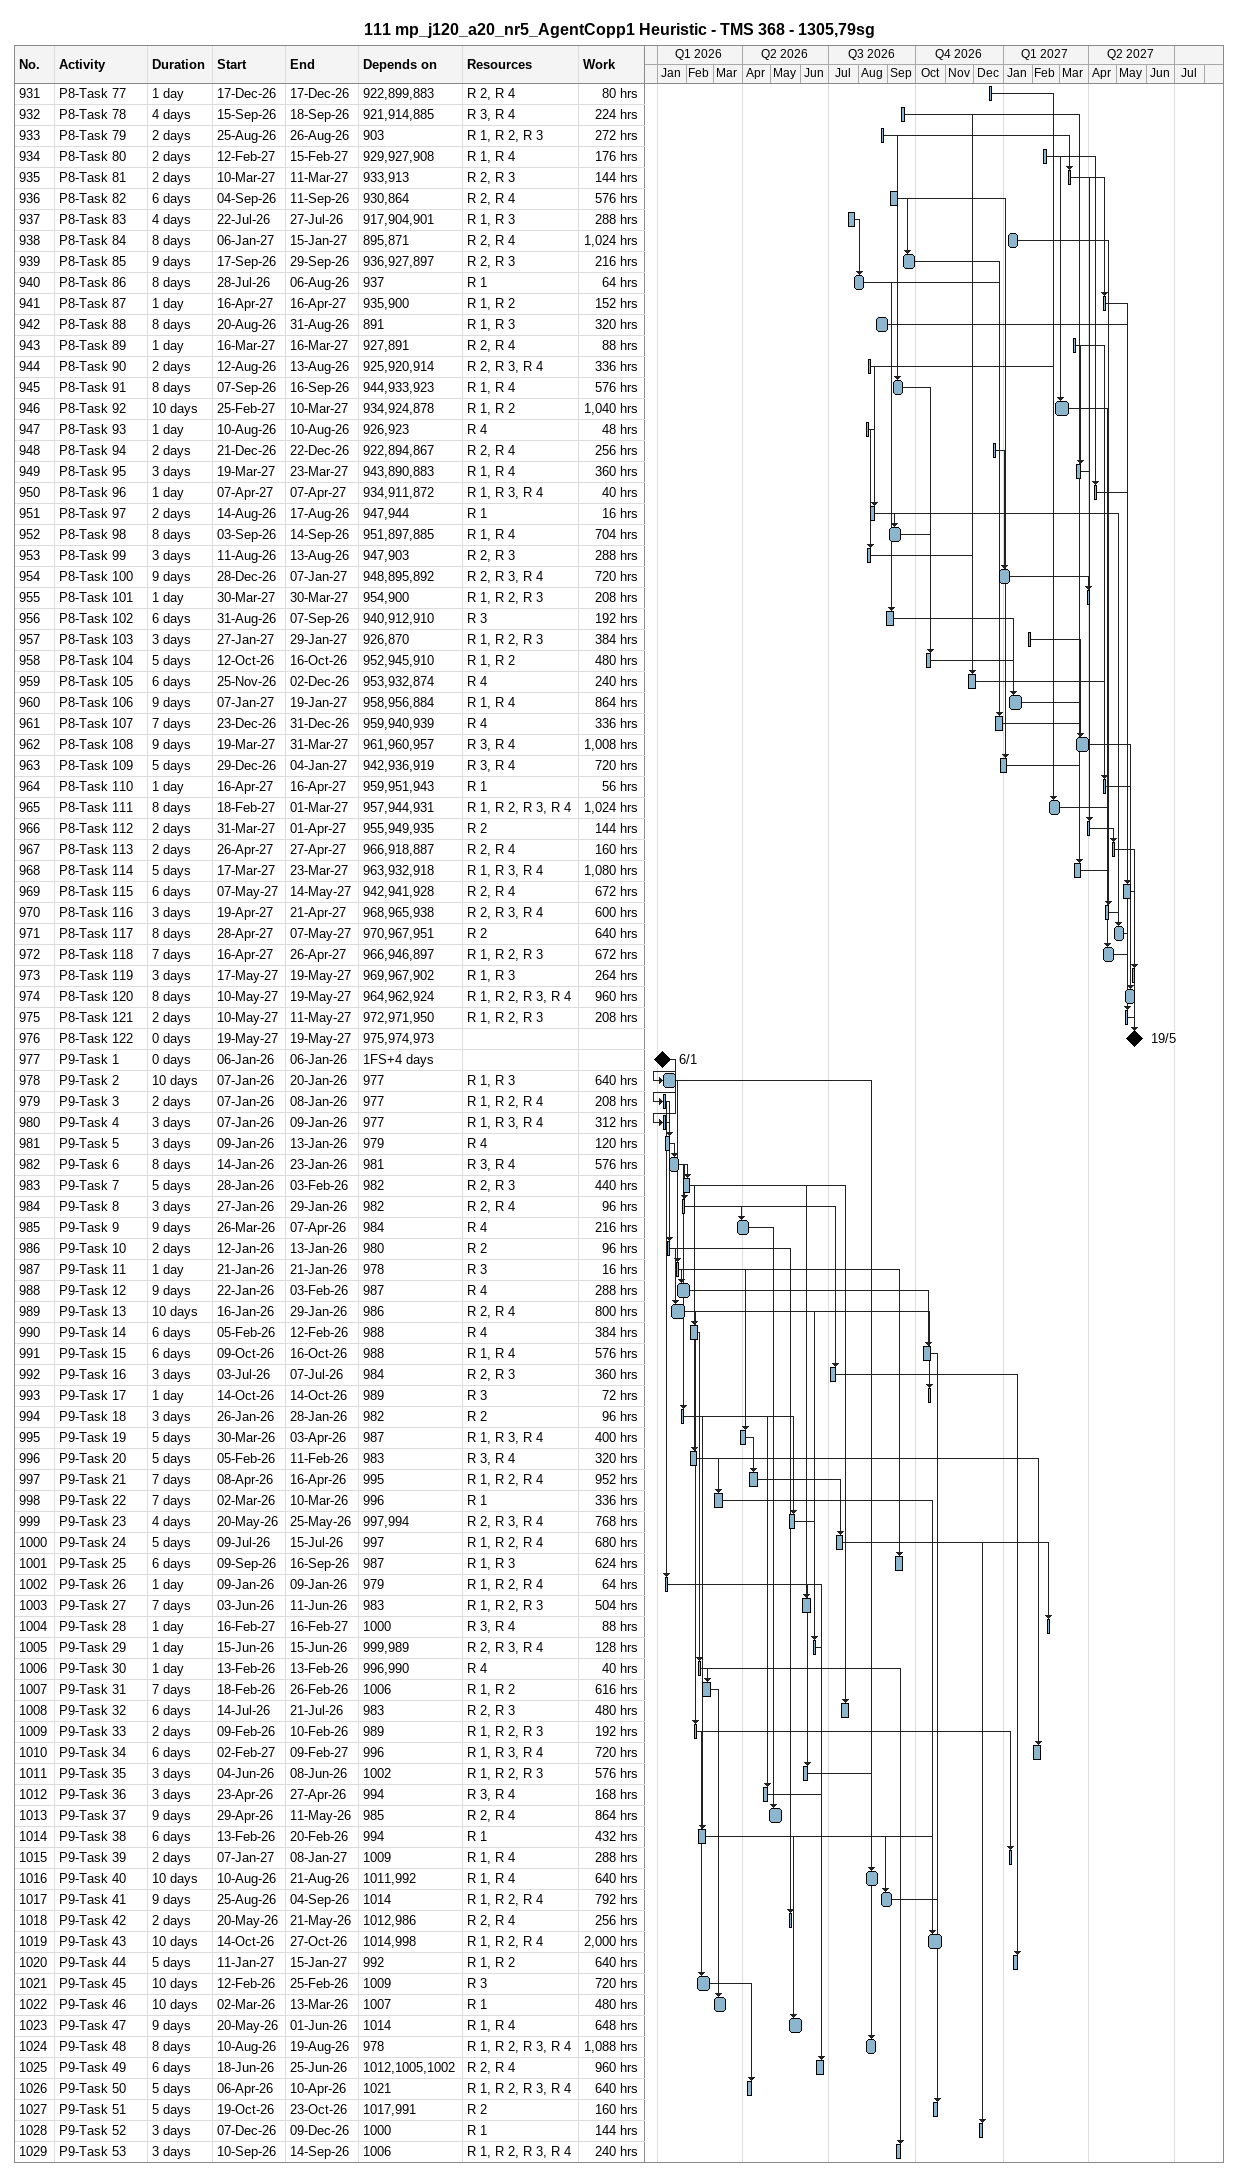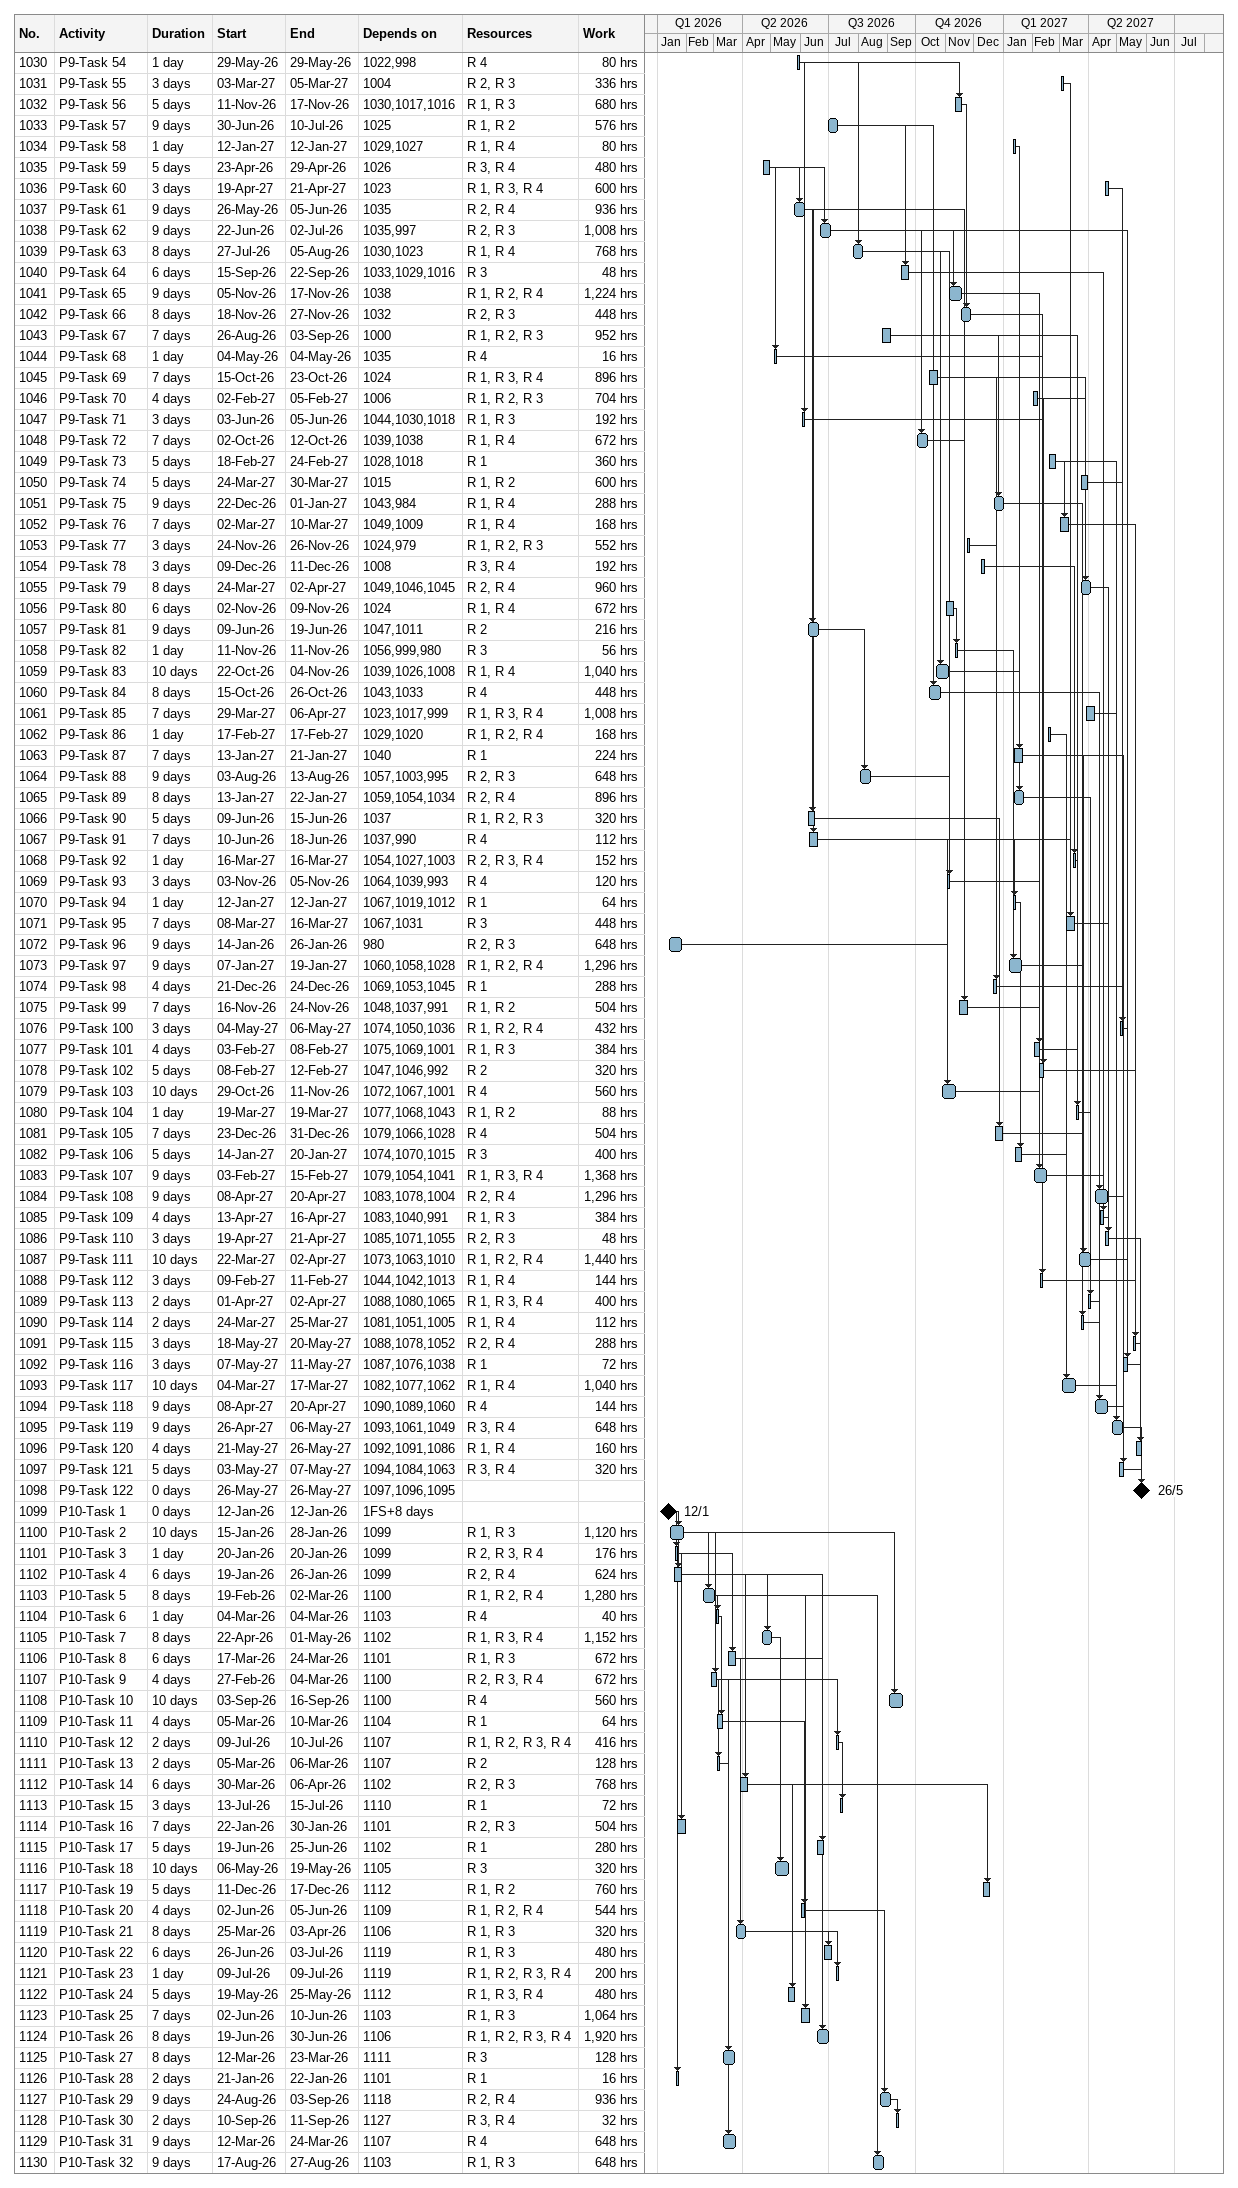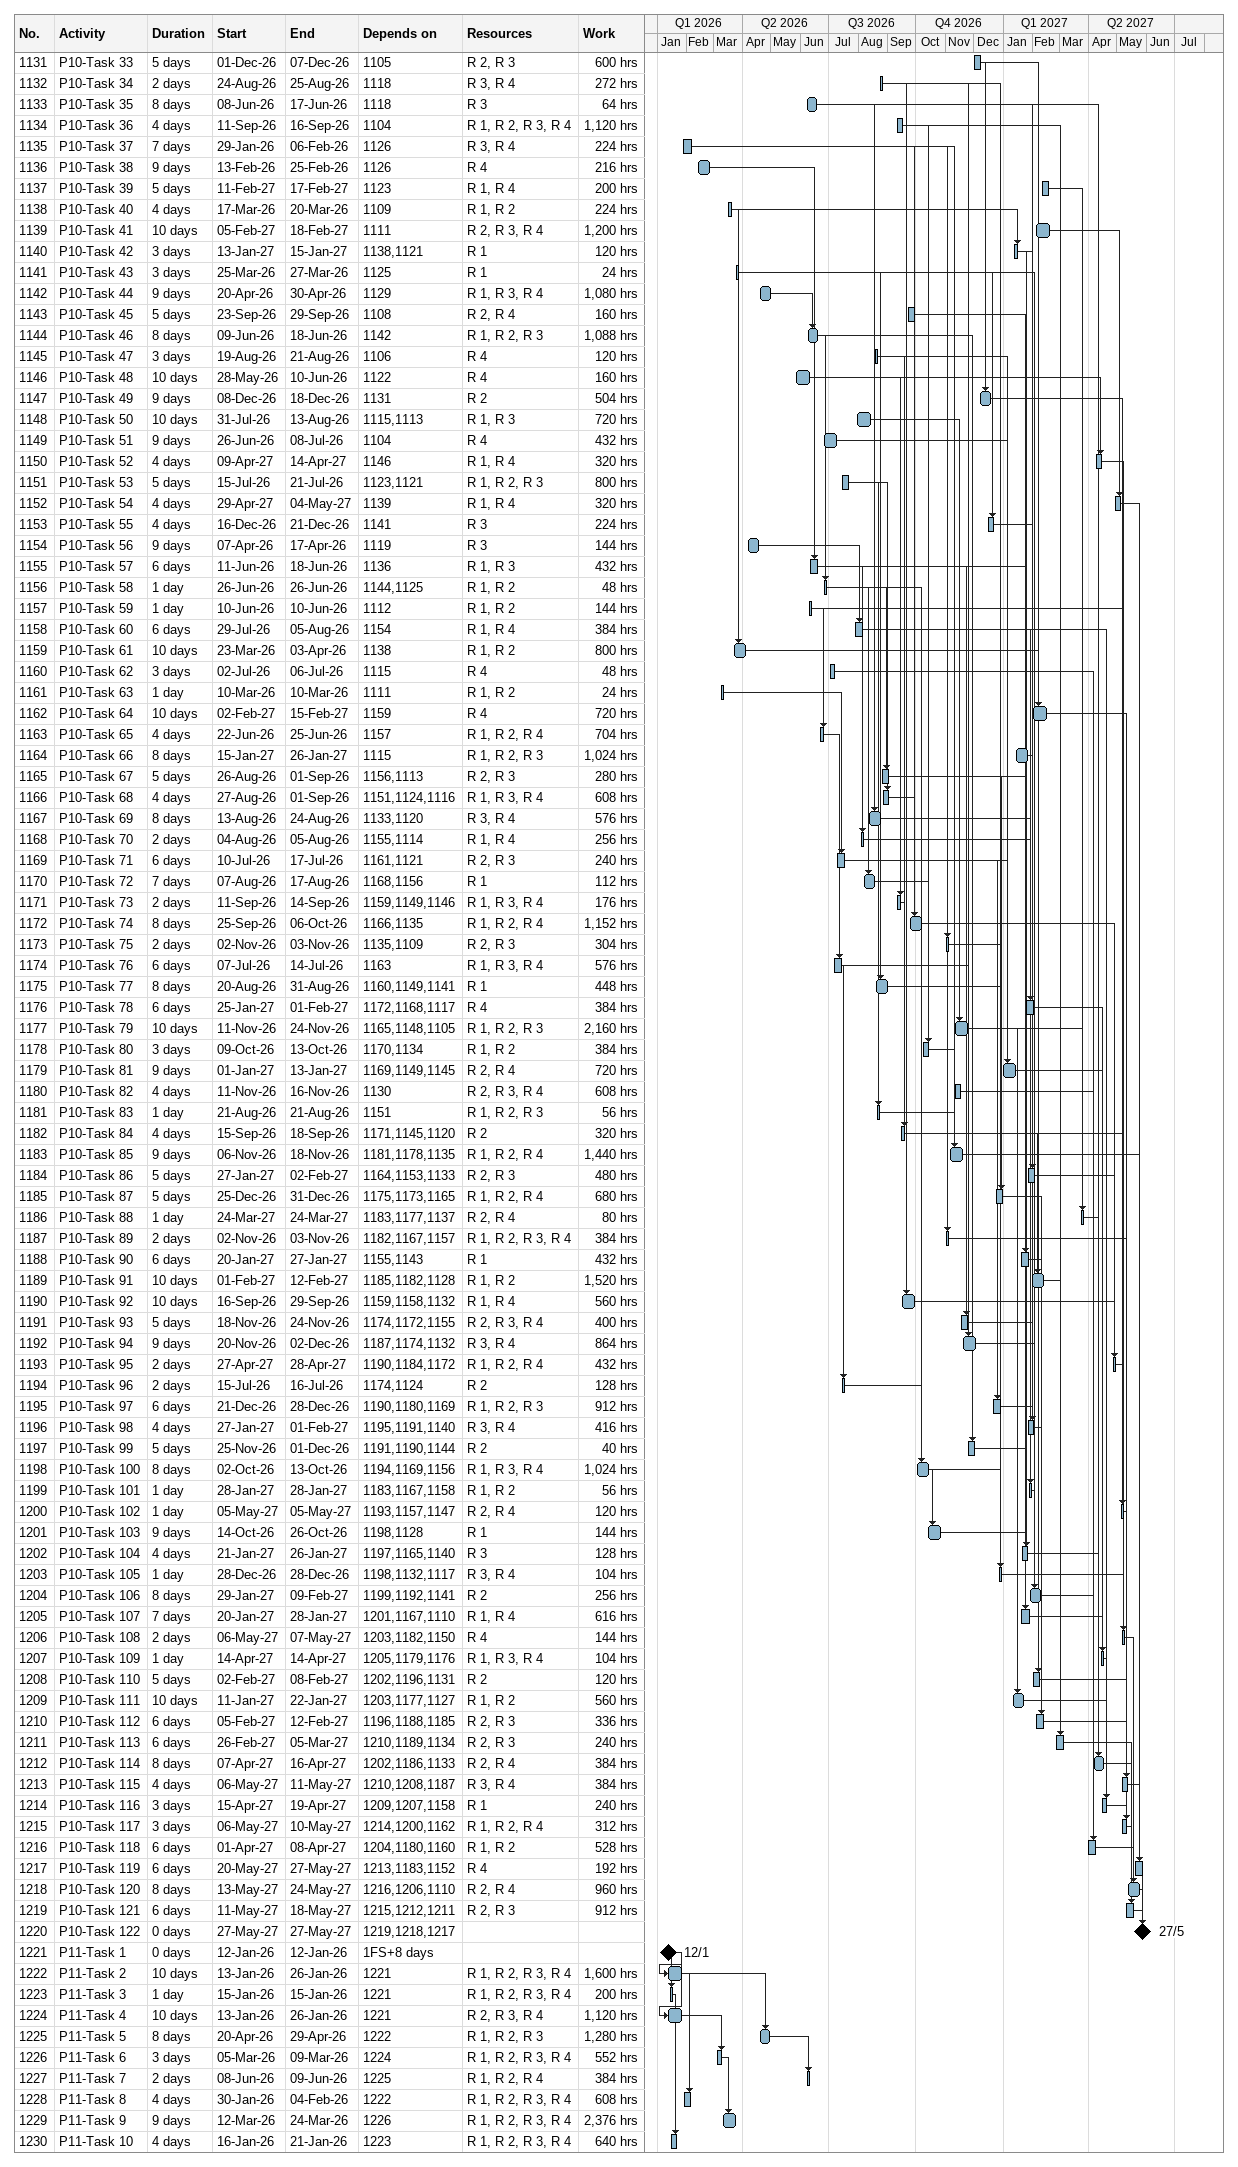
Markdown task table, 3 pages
111 mp_j120_a20_nr5_AgentCopp1 Heuristic - TMS 368 - 1305,79sg

| ID | Task | Duration | Start | Finish | Predecessors | Resources | Work (h) |
|---|---|---|---|---|---|---|---|
| 931 | P8-Task 77 | 1d | 2026-12-17 | 2026-12-17 | 922, 899, 883 | R 2, R 4 | 80 |
| 932 | P8-Task 78 | 4d | 2026-09-15 | 2026-09-18 | 921, 914, 885 | R 3, R 4 | 224 |
| 933 | P8-Task 79 | 2d | 2026-08-25 | 2026-08-26 | 903 | R 1, R 2, R 3 | 272 |
| 934 | P8-Task 80 | 2d | 2027-02-12 | 2027-02-15 | 929, 927, 908 | R 1, R 4 | 176 |
| 935 | P8-Task 81 | 2d | 2027-03-10 | 2027-03-11 | 933, 913 | R 2, R 3 | 144 |
| 936 | P8-Task 82 | 6d | 2026-09-04 | 2026-09-11 | 930, 864 | R 2, R 4 | 576 |
| 937 | P8-Task 83 | 4d | 2026-07-22 | 2026-07-27 | 917, 904, 901 | R 1, R 3 | 288 |
| 938 | P8-Task 84 | 8d | 2027-01-06 | 2027-01-15 | 895, 871 | R 2, R 4 | 1024 |
| 939 | P8-Task 85 | 9d | 2026-09-17 | 2026-09-29 | 936, 927, 897 | R 2, R 3 | 216 |
| 940 | P8-Task 86 | 8d | 2026-07-28 | 2026-08-06 | 937 | R 1 | 64 |
| 941 | P8-Task 87 | 1d | 2027-04-16 | 2027-04-16 | 935, 900 | R 1, R 2 | 152 |
| 942 | P8-Task 88 | 8d | 2026-08-20 | 2026-08-31 | 891 | R 1, R 3 | 320 |
| 943 | P8-Task 89 | 1d | 2027-03-16 | 2027-03-16 | 927, 891 | R 2, R 4 | 88 |
| 944 | P8-Task 90 | 2d | 2026-08-12 | 2026-08-13 | 925, 920, 914 | R 2, R 3, R 4 | 336 |
| 945 | P8-Task 91 | 8d | 2026-09-07 | 2026-09-16 | 944, 933, 923 | R 1, R 4 | 576 |
| 946 | P8-Task 92 | 10d | 2027-02-25 | 2027-03-10 | 934, 924, 878 | R 1, R 2 | 1040 |
| 947 | P8-Task 93 | 1d | 2026-08-10 | 2026-08-10 | 926, 923 | R 4 | 48 |
| 948 | P8-Task 94 | 2d | 2026-12-21 | 2026-12-22 | 922, 894, 867 | R 2, R 4 | 256 |
| 949 | P8-Task 95 | 3d | 2027-03-19 | 2027-03-23 | 943, 890, 883 | R 1, R 4 | 360 |
| 950 | P8-Task 96 | 1d | 2027-04-07 | 2027-04-07 | 934, 911, 872 | R 1, R 3, R 4 | 40 |
| 951 | P8-Task 97 | 2d | 2026-08-14 | 2026-08-17 | 947, 944 | R 1 | 16 |
| 952 | P8-Task 98 | 8d | 2026-09-03 | 2026-09-14 | 951, 897, 885 | R 1, R 4 | 704 |
| 953 | P8-Task 99 | 3d | 2026-08-11 | 2026-08-13 | 947, 903 | R 2, R 3 | 288 |
| 954 | P8-Task 100 | 9d | 2026-12-28 | 2027-01-07 | 948, 895, 892 | R 2, R 3, R 4 | 720 |
| 955 | P8-Task 101 | 1d | 2027-03-30 | 2027-03-30 | 954, 900 | R 1, R 2, R 3 | 208 |
| 956 | P8-Task 102 | 6d | 2026-08-31 | 2026-09-07 | 940, 912, 910 | R 3 | 192 |
| 957 | P8-Task 103 | 3d | 2027-01-27 | 2027-01-29 | 926, 870 | R 1, R 2, R 3 | 384 |
| 958 | P8-Task 104 | 5d | 2026-10-12 | 2026-10-16 | 952, 945, 910 | R 1, R 2 | 480 |
| 959 | P8-Task 105 | 6d | 2026-11-25 | 2026-12-02 | 953, 932, 874 | R 4 | 240 |
| 960 | P8-Task 106 | 9d | 2027-01-07 | 2027-01-19 | 958, 956, 884 | R 1, R 4 | 864 |
| 961 | P8-Task 107 | 7d | 2026-12-23 | 2026-12-31 | 959, 940, 939 | R 4 | 336 |
| 962 | P8-Task 108 | 9d | 2027-03-19 | 2027-03-31 | 961, 960, 957 | R 3, R 4 | 1008 |
| 963 | P8-Task 109 | 5d | 2026-12-29 | 2027-01-04 | 942, 936, 919 | R 3, R 4 | 720 |
| 964 | P8-Task 110 | 1d | 2027-04-16 | 2027-04-16 | 959, 951, 943 | R 1 | 56 |
| 965 | P8-Task 111 | 8d | 2027-02-18 | 2027-03-01 | 957, 944, 931 | R 1, R 2, R 3, R 4 | 1024 |
| 966 | P8-Task 112 | 2d | 2027-03-31 | 2027-04-01 | 955, 949, 935 | R 2 | 144 |
| 967 | P8-Task 113 | 2d | 2027-04-26 | 2027-04-27 | 966, 918, 887 | R 2, R 4 | 160 |
| 968 | P8-Task 114 | 5d | 2027-03-17 | 2027-03-23 | 963, 932, 918 | R 1, R 3, R 4 | 1080 |
| 969 | P8-Task 115 | 6d | 2027-05-07 | 2027-05-14 | 942, 941, 928 | R 2, R 4 | 672 |
| 970 | P8-Task 116 | 3d | 2027-04-19 | 2027-04-21 | 968, 965, 938 | R 2, R 3, R 4 | 600 |
| 971 | P8-Task 117 | 8d | 2027-04-28 | 2027-05-07 | 970, 967, 951 | R 2 | 640 |
| 972 | P8-Task 118 | 7d | 2027-04-16 | 2027-04-26 | 966, 946, 897 | R 1, R 2, R 3 | 672 |
| 973 | P8-Task 119 | 3d | 2027-05-17 | 2027-05-19 | 969, 967, 902 | R 1, R 3 | 264 |
| 974 | P8-Task 120 | 8d | 2027-05-10 | 2027-05-19 | 964, 962, 924 | R 1, R 2, R 3, R 4 | 960 |
| 975 | P8-Task 121 | 2d | 2027-05-10 | 2027-05-11 | 972, 971, 950 | R 1, R 2, R 3 | 208 |
| 976 | P8-Task 122 | 0d | 2027-05-19 | 2027-05-19 | 975, 974, 973 |  |  |
| 977 | P9-Task 1 | 0d | 2026-01-06 | 2026-01-06 | 1FS+4d |  |  |
| 978 | P9-Task 2 | 10d | 2026-01-07 | 2026-01-20 | 977 | R 1, R 3 | 640 |
| 979 | P9-Task 3 | 2d | 2026-01-07 | 2026-01-08 | 977 | R 1, R 2, R 4 | 208 |
| 980 | P9-Task 4 | 3d | 2026-01-07 | 2026-01-09 | 977 | R 1, R 3, R 4 | 312 |
| 981 | P9-Task 5 | 3d | 2026-01-09 | 2026-01-13 | 979 | R 4 | 120 |
| 982 | P9-Task 6 | 8d | 2026-01-14 | 2026-01-23 | 981 | R 3, R 4 | 576 |
| 983 | P9-Task 7 | 5d | 2026-01-28 | 2026-02-03 | 982 | R 2, R 3 | 440 |
| 984 | P9-Task 8 | 3d | 2026-01-27 | 2026-01-29 | 982 | R 2, R 4 | 96 |
| 985 | P9-Task 9 | 9d | 2026-03-26 | 2026-04-07 | 984 | R 4 | 216 |
| 986 | P9-Task 10 | 2d | 2026-01-12 | 2026-01-13 | 980 | R 2 | 96 |
| 987 | P9-Task 11 | 1d | 2026-01-21 | 2026-01-21 | 978 | R 3 | 16 |
| 988 | P9-Task 12 | 9d | 2026-01-22 | 2026-02-03 | 987 | R 4 | 288 |
| 989 | P9-Task 13 | 10d | 2026-01-16 | 2026-01-29 | 986 | R 2, R 4 | 800 |
| 990 | P9-Task 14 | 6d | 2026-02-05 | 2026-02-12 | 988 | R 4 | 384 |
| 991 | P9-Task 15 | 6d | 2026-10-09 | 2026-10-16 | 988 | R 1, R 4 | 576 |
| 992 | P9-Task 16 | 3d | 2026-07-03 | 2026-07-07 | 984 | R 2, R 3 | 360 |
| 993 | P9-Task 17 | 1d | 2026-10-14 | 2026-10-14 | 989 | R 3 | 72 |
| 994 | P9-Task 18 | 3d | 2026-01-26 | 2026-01-28 | 982 | R 2 | 96 |
| 995 | P9-Task 19 | 5d | 2026-03-30 | 2026-04-03 | 987 | R 1, R 3, R 4 | 400 |
| 996 | P9-Task 20 | 5d | 2026-02-05 | 2026-02-11 | 983 | R 3, R 4 | 320 |
| 997 | P9-Task 21 | 7d | 2026-04-08 | 2026-04-16 | 995 | R 1, R 2, R 4 | 952 |
| 998 | P9-Task 22 | 7d | 2026-03-02 | 2026-03-10 | 996 | R 1 | 336 |
| 999 | P9-Task 23 | 4d | 2026-05-20 | 2026-05-25 | 997, 994 | R 2, R 3, R 4 | 768 |
| 1000 | P9-Task 24 | 5d | 2026-07-09 | 2026-07-15 | 997 | R 1, R 2, R 4 | 680 |
| 1001 | P9-Task 25 | 6d | 2026-09-09 | 2026-09-16 | 987 | R 1, R 3 | 624 |
| 1002 | P9-Task 26 | 1d | 2026-01-09 | 2026-01-09 | 979 | R 1, R 2, R 4 | 64 |
| 1003 | P9-Task 27 | 7d | 2026-06-03 | 2026-06-11 | 983 | R 1, R 2, R 3 | 504 |
| 1004 | P9-Task 28 | 1d | 2027-02-16 | 2027-02-16 | 1000 | R 3, R 4 | 88 |
| 1005 | P9-Task 29 | 1d | 2026-06-15 | 2026-06-15 | 999, 989 | R 2, R 3, R 4 | 128 |
| 1006 | P9-Task 30 | 1d | 2026-02-13 | 2026-02-13 | 996, 990 | R 4 | 40 |
| 1007 | P9-Task 31 | 7d | 2026-02-18 | 2026-02-26 | 1006 | R 1, R 2 | 616 |
| 1008 | P9-Task 32 | 6d | 2026-07-14 | 2026-07-21 | 983 | R 2, R 3 | 480 |
| 1009 | P9-Task 33 | 2d | 2026-02-09 | 2026-02-10 | 989 | R 1, R 2, R 3 | 192 |
| 1010 | P9-Task 34 | 6d | 2027-02-02 | 2027-02-09 | 996 | R 1, R 3, R 4 | 720 |
| 1011 | P9-Task 35 | 3d | 2026-06-04 | 2026-06-08 | 1002 | R 1, R 2, R 3 | 576 |
| 1012 | P9-Task 36 | 3d | 2026-04-23 | 2026-04-27 | 994 | R 3, R 4 | 168 |
| 1013 | P9-Task 37 | 9d | 2026-04-29 | 2026-05-11 | 985 | R 2, R 4 | 864 |
| 1014 | P9-Task 38 | 6d | 2026-02-13 | 2026-02-20 | 994 | R 1 | 432 |
| 1015 | P9-Task 39 | 2d | 2027-01-07 | 2027-01-08 | 1009 | R 1, R 4 | 288 |
| 1016 | P9-Task 40 | 10d | 2026-08-10 | 2026-08-21 | 1011, 992 | R 1, R 4 | 640 |
| 1017 | P9-Task 41 | 9d | 2026-08-25 | 2026-09-04 | 1014 | R 1, R 2, R 4 | 792 |
| 1018 | P9-Task 42 | 2d | 2026-05-20 | 2026-05-21 | 1012, 986 | R 2, R 4 | 256 |
| 1019 | P9-Task 43 | 10d | 2026-10-14 | 2026-10-27 | 1014, 998 | R 1, R 2, R 4 | 2000 |
| 1020 | P9-Task 44 | 5d | 2027-01-11 | 2027-01-15 | 992 | R 1, R 2 | 640 |
| 1021 | P9-Task 45 | 10d | 2026-02-12 | 2026-02-25 | 1009 | R 3 | 720 |
| 1022 | P9-Task 46 | 10d | 2026-03-02 | 2026-03-13 | 1007 | R 1 | 480 |
| 1023 | P9-Task 47 | 9d | 2026-05-20 | 2026-06-01 | 1014 | R 1, R 4 | 648 |
| 1024 | P9-Task 48 | 8d | 2026-08-10 | 2026-08-19 | 978 | R 1, R 2, R 3, R 4 | 1088 |
| 1025 | P9-Task 49 | 6d | 2026-06-18 | 2026-06-25 | 1012, 1005, 1002 | R 2, R 4 | 960 |
| 1026 | P9-Task 50 | 5d | 2026-04-06 | 2026-04-10 | 1021 | R 1, R 2, R 3, R 4 | 640 |
| 1027 | P9-Task 51 | 5d | 2026-10-19 | 2026-10-23 | 1017, 991 | R 2 | 160 |
| 1028 | P9-Task 52 | 3d | 2026-12-07 | 2026-12-09 | 1000 | R 1 | 144 |
| 1029 | P9-Task 53 | 3d | 2026-09-10 | 2026-09-14 | 1006 | R 1, R 2, R 3, R 4 | 240 |
| 1030 | P9-Task 54 | 1d | 2026-05-29 | 2026-05-29 | 1022, 998 | R 4 | 80 |
| 1031 | P9-Task 55 | 3d | 2027-03-03 | 2027-03-05 | 1004 | R 2, R 3 | 336 |
| 1032 | P9-Task 56 | 5d | 2026-11-11 | 2026-11-17 | 1030, 1017, 1016 | R 1, R 3 | 680 |
| 1033 | P9-Task 57 | 9d | 2026-06-30 | 2026-07-10 | 1025 | R 1, R 2 | 576 |
| 1034 | P9-Task 58 | 1d | 2027-01-12 | 2027-01-12 | 1029, 1027 | R 1, R 4 | 80 |
| 1035 | P9-Task 59 | 5d | 2026-04-23 | 2026-04-29 | 1026 | R 3, R 4 | 480 |
| 1036 | P9-Task 60 | 3d | 2027-04-19 | 2027-04-21 | 1023 | R 1, R 3, R 4 | 600 |
| 1037 | P9-Task 61 | 9d | 2026-05-26 | 2026-06-05 | 1035 | R 2, R 4 | 936 |
| 1038 | P9-Task 62 | 9d | 2026-06-22 | 2026-07-02 | 1035, 997 | R 2, R 3 | 1008 |
| 1039 | P9-Task 63 | 8d | 2026-07-27 | 2026-08-05 | 1030, 1023 | R 1, R 4 | 768 |
| 1040 | P9-Task 64 | 6d | 2026-09-15 | 2026-09-22 | 1033, 1029, 1016 | R 3 | 48 |
| 1041 | P9-Task 65 | 9d | 2026-11-05 | 2026-11-17 | 1038 | R 1, R 2, R 4 | 1224 |
| 1042 | P9-Task 66 | 8d | 2026-11-18 | 2026-11-27 | 1032 | R 2, R 3 | 448 |
| 1043 | P9-Task 67 | 7d | 2026-08-26 | 2026-09-03 | 1000 | R 1, R 2, R 3 | 952 |
| 1044 | P9-Task 68 | 1d | 2026-05-04 | 2026-05-04 | 1035 | R 4 | 16 |
| 1045 | P9-Task 69 | 7d | 2026-10-15 | 2026-10-23 | 1024 | R 1, R 3, R 4 | 896 |
| 1046 | P9-Task 70 | 4d | 2027-02-02 | 2027-02-05 | 1006 | R 1, R 2, R 3 | 704 |
| 1047 | P9-Task 71 | 3d | 2026-06-03 | 2026-06-05 | 1044, 1030, 1018 | R 1, R 3 | 192 |
| 1048 | P9-Task 72 | 7d | 2026-10-02 | 2026-10-12 | 1039, 1038 | R 1, R 4 | 672 |
| 1049 | P9-Task 73 | 5d | 2027-02-18 | 2027-02-24 | 1028, 1018 | R 1 | 360 |
| 1050 | P9-Task 74 | 5d | 2027-03-24 | 2027-03-30 | 1015 | R 1, R 2 | 600 |
| 1051 | P9-Task 75 | 9d | 2026-12-22 | 2027-01-01 | 1043, 984 | R 1, R 4 | 288 |
| 1052 | P9-Task 76 | 7d | 2027-03-02 | 2027-03-10 | 1049, 1009 | R 1, R 4 | 168 |
| 1053 | P9-Task 77 | 3d | 2026-11-24 | 2026-11-26 | 1024, 979 | R 1, R 2, R 3 | 552 |
| 1054 | P9-Task 78 | 3d | 2026-12-09 | 2026-12-11 | 1008 | R 3, R 4 | 192 |
| 1055 | P9-Task 79 | 8d | 2027-03-24 | 2027-04-02 | 1049, 1046, 1045 | R 2, R 4 | 960 |
| 1056 | P9-Task 80 | 6d | 2026-11-02 | 2026-11-09 | 1024 | R 1, R 4 | 672 |
| 1057 | P9-Task 81 | 9d | 2026-06-09 | 2026-06-19 | 1047, 1011 | R 2 | 216 |
| 1058 | P9-Task 82 | 1d | 2026-11-11 | 2026-11-11 | 1056, 999, 980 | R 3 | 56 |
| 1059 | P9-Task 83 | 10d | 2026-10-22 | 2026-11-04 | 1039, 1026, 1008 | R 1, R 4 | 1040 |
| 1060 | P9-Task 84 | 8d | 2026-10-15 | 2026-10-26 | 1043, 1033 | R 4 | 448 |
| 1061 | P9-Task 85 | 7d | 2027-03-29 | 2027-04-06 | 1023, 1017, 999 | R 1, R 3, R 4 | 1008 |
| 1062 | P9-Task 86 | 1d | 2027-02-17 | 2027-02-17 | 1029, 1020 | R 1, R 2, R 4 | 168 |
| 1063 | P9-Task 87 | 7d | 2027-01-13 | 2027-01-21 | 1040 | R 1 | 224 |
| 1064 | P9-Task 88 | 9d | 2026-08-03 | 2026-08-13 | 1057, 1003, 995 | R 2, R 3 | 648 |
| 1065 | P9-Task 89 | 8d | 2027-01-13 | 2027-01-22 | 1059, 1054, 1034 | R 2, R 4 | 896 |
| 1066 | P9-Task 90 | 5d | 2026-06-09 | 2026-06-15 | 1037 | R 1, R 2, R 3 | 320 |
| 1067 | P9-Task 91 | 7d | 2026-06-10 | 2026-06-18 | 1037, 990 | R 4 | 112 |
| 1068 | P9-Task 92 | 1d | 2027-03-16 | 2027-03-16 | 1054, 1027, 1003 | R 2, R 3, R 4 | 152 |
| 1069 | P9-Task 93 | 3d | 2026-11-03 | 2026-11-05 | 1064, 1039, 993 | R 4 | 120 |
| 1070 | P9-Task 94 | 1d | 2027-01-12 | 2027-01-12 | 1067, 1019, 1012 | R 1 | 64 |
| 1071 | P9-Task 95 | 7d | 2027-03-08 | 2027-03-16 | 1067, 1031 | R 3 | 448 |
| 1072 | P9-Task 96 | 9d | 2026-01-14 | 2026-01-26 | 980 | R 2, R 3 | 648 |
| 1073 | P9-Task 97 | 9d | 2027-01-07 | 2027-01-19 | 1060, 1058, 1028 | R 1, R 2, R 4 | 1296 |
| 1074 | P9-Task 98 | 4d | 2026-12-21 | 2026-12-24 | 1069, 1053, 1045 | R 1 | 288 |
| 1075 | P9-Task 99 | 7d | 2026-11-16 | 2026-11-24 | 1048, 1037, 991 | R 1, R 2 | 504 |
| 1076 | P9-Task 100 | 3d | 2027-05-04 | 2027-05-06 | 1074, 1050, 1036 | R 1, R 2, R 4 | 432 |
| 1077 | P9-Task 101 | 4d | 2027-02-03 | 2027-02-08 | 1075, 1069, 1001 | R 1, R 3 | 384 |
| 1078 | P9-Task 102 | 5d | 2027-02-08 | 2027-02-12 | 1047, 1046, 992 | R 2 | 320 |
| 1079 | P9-Task 103 | 10d | 2026-10-29 | 2026-11-11 | 1072, 1067, 1001 | R 4 | 560 |
| 1080 | P9-Task 104 | 1d | 2027-03-19 | 2027-03-19 | 1077, 1068, 1043 | R 1, R 2 | 88 |
| 1081 | P9-Task 105 | 7d | 2026-12-23 | 2026-12-31 | 1079, 1066, 1028 | R 4 | 504 |
| 1082 | P9-Task 106 | 5d | 2027-01-14 | 2027-01-20 | 1074, 1070, 1015 | R 3 | 400 |
| 1083 | P9-Task 107 | 9d | 2027-02-03 | 2027-02-15 | 1079, 1054, 1041 | R 1, R 3, R 4 | 1368 |
| 1084 | P9-Task 108 | 9d | 2027-04-08 | 2027-04-20 | 1083, 1078, 1004 | R 2, R 4 | 1296 |
| 1085 | P9-Task 109 | 4d | 2027-04-13 | 2027-04-16 | 1083, 1040, 991 | R 1, R 3 | 384 |
| 1086 | P9-Task 110 | 3d | 2027-04-19 | 2027-04-21 | 1085, 1071, 1055 | R 2, R 3 | 48 |
| 1087 | P9-Task 111 | 10d | 2027-03-22 | 2027-04-02 | 1073, 1063, 1010 | R 1, R 2, R 4 | 1440 |
| 1088 | P9-Task 112 | 3d | 2027-02-09 | 2027-02-11 | 1044, 1042, 1013 | R 1, R 4 | 144 |
| 1089 | P9-Task 113 | 2d | 2027-04-01 | 2027-04-02 | 1088, 1080, 1065 | R 1, R 3, R 4 | 400 |
| 1090 | P9-Task 114 | 2d | 2027-03-24 | 2027-03-25 | 1081, 1051, 1005 | R 1, R 4 | 112 |
| 1091 | P9-Task 115 | 3d | 2027-05-18 | 2027-05-20 | 1088, 1078, 1052 | R 2, R 4 | 288 |
| 1092 | P9-Task 116 | 3d | 2027-05-07 | 2027-05-11 | 1087, 1076, 1038 | R 1 | 72 |
| 1093 | P9-Task 117 | 10d | 2027-03-04 | 2027-03-17 | 1082, 1077, 1062 | R 1, R 4 | 1040 |
| 1094 | P9-Task 118 | 9d | 2027-04-08 | 2027-04-20 | 1090, 1089, 1060 | R 4 | 144 |
| 1095 | P9-Task 119 | 9d | 2027-04-26 | 2027-05-06 | 1093, 1061, 1049 | R 3, R 4 | 648 |
| 1096 | P9-Task 120 | 4d | 2027-05-21 | 2027-05-26 | 1092, 1091, 1086 | R 1, R 4 | 160 |
| 1097 | P9-Task 121 | 5d | 2027-05-03 | 2027-05-07 | 1094, 1084, 1063 | R 3, R 4 | 320 |
| 1098 | P9-Task 122 | 0d | 2027-05-26 | 2027-05-26 | 1097, 1096, 1095 |  |  |
| 1099 | P10-Task 1 | 0d | 2026-01-12 | 2026-01-12 | 1FS+8d |  |  |
| 1100 | P10-Task 2 | 10d | 2026-01-15 | 2026-01-28 | 1099 | R 1, R 3 | 1120 |
| 1101 | P10-Task 3 | 1d | 2026-01-20 | 2026-01-20 | 1099 | R 2, R 3, R 4 | 176 |
| 1102 | P10-Task 4 | 6d | 2026-01-19 | 2026-01-26 | 1099 | R 2, R 4 | 624 |
| 1103 | P10-Task 5 | 8d | 2026-02-19 | 2026-03-02 | 1100 | R 1, R 2, R 4 | 1280 |
| 1104 | P10-Task 6 | 1d | 2026-03-04 | 2026-03-04 | 1103 | R 4 | 40 |
| 1105 | P10-Task 7 | 8d | 2026-04-22 | 2026-05-01 | 1102 | R 1, R 3, R 4 | 1152 |
| 1106 | P10-Task 8 | 6d | 2026-03-17 | 2026-03-24 | 1101 | R 1, R 3 | 672 |
| 1107 | P10-Task 9 | 4d | 2026-02-27 | 2026-03-04 | 1100 | R 2, R 3, R 4 | 672 |
| 1108 | P10-Task 10 | 10d | 2026-09-03 | 2026-09-16 | 1100 | R 4 | 560 |
| 1109 | P10-Task 11 | 4d | 2026-03-05 | 2026-03-10 | 1104 | R 1 | 64 |
| 1110 | P10-Task 12 | 2d | 2026-07-09 | 2026-07-10 | 1107 | R 1, R 2, R 3, R 4 | 416 |
| 1111 | P10-Task 13 | 2d | 2026-03-05 | 2026-03-06 | 1107 | R 2 | 128 |
| 1112 | P10-Task 14 | 6d | 2026-03-30 | 2026-04-06 | 1102 | R 2, R 3 | 768 |
| 1113 | P10-Task 15 | 3d | 2026-07-13 | 2026-07-15 | 1110 | R 1 | 72 |
| 1114 | P10-Task 16 | 7d | 2026-01-22 | 2026-01-30 | 1101 | R 2, R 3 | 504 |
| 1115 | P10-Task 17 | 5d | 2026-06-19 | 2026-06-25 | 1102 | R 1 | 280 |
| 1116 | P10-Task 18 | 10d | 2026-05-06 | 2026-05-19 | 1105 | R 3 | 320 |
| 1117 | P10-Task 19 | 5d | 2026-12-11 | 2026-12-17 | 1112 | R 1, R 2 | 760 |
| 1118 | P10-Task 20 | 4d | 2026-06-02 | 2026-06-05 | 1109 | R 1, R 2, R 4 | 544 |
| 1119 | P10-Task 21 | 8d | 2026-03-25 | 2026-04-03 | 1106 | R 1, R 3 | 320 |
| 1120 | P10-Task 22 | 6d | 2026-06-26 | 2026-07-03 | 1119 | R 1, R 3 | 480 |
| 1121 | P10-Task 23 | 1d | 2026-07-09 | 2026-07-09 | 1119 | R 1, R 2, R 3, R 4 | 200 |
| 1122 | P10-Task 24 | 5d | 2026-05-19 | 2026-05-25 | 1112 | R 1, R 3, R 4 | 480 |
| 1123 | P10-Task 25 | 7d | 2026-06-02 | 2026-06-10 | 1103 | R 1, R 3 | 1064 |
| 1124 | P10-Task 26 | 8d | 2026-06-19 | 2026-06-30 | 1106 | R 1, R 2, R 3, R 4 | 1920 |
| 1125 | P10-Task 27 | 8d | 2026-03-12 | 2026-03-23 | 1111 | R 3 | 128 |
| 1126 | P10-Task 28 | 2d | 2026-01-21 | 2026-01-22 | 1101 | R 1 | 16 |
| 1127 | P10-Task 29 | 9d | 2026-08-24 | 2026-09-03 | 1118 | R 2, R 4 | 936 |
| 1128 | P10-Task 30 | 2d | 2026-09-10 | 2026-09-11 | 1127 | R 3, R 4 | 32 |
| 1129 | P10-Task 31 | 9d | 2026-03-12 | 2026-03-24 | 1107 | R 4 | 648 |
| 1130 | P10-Task 32 | 9d | 2026-08-17 | 2026-08-27 | 1103 | R 1, R 3 | 648 |
| 1131 | P10-Task 33 | 5d | 2026-12-01 | 2026-12-07 | 1105 | R 2, R 3 | 600 |
| 1132 | P10-Task 34 | 2d | 2026-08-24 | 2026-08-25 | 1118 | R 3, R 4 | 272 |
| 1133 | P10-Task 35 | 8d | 2026-06-08 | 2026-06-17 | 1118 | R 3 | 64 |
| 1134 | P10-Task 36 | 4d | 2026-09-11 | 2026-09-16 | 1104 | R 1, R 2, R 3, R 4 | 1120 |
| 1135 | P10-Task 37 | 7d | 2026-01-29 | 2026-02-06 | 1126 | R 3, R 4 | 224 |
| 1136 | P10-Task 38 | 9d | 2026-02-13 | 2026-02-25 | 1126 | R 4 | 216 |
| 1137 | P10-Task 39 | 5d | 2027-02-11 | 2027-02-17 | 1123 | R 1, R 4 | 200 |
| 1138 | P10-Task 40 | 4d | 2026-03-17 | 2026-03-20 | 1109 | R 1, R 2 | 224 |
| 1139 | P10-Task 41 | 10d | 2027-02-05 | 2027-02-18 | 1111 | R 2, R 3, R 4 | 1200 |
| 1140 | P10-Task 42 | 3d | 2027-01-13 | 2027-01-15 | 1138, 1121 | R 1 | 120 |
| 1141 | P10-Task 43 | 3d | 2026-03-25 | 2026-03-27 | 1125 | R 1 | 24 |
| 1142 | P10-Task 44 | 9d | 2026-04-20 | 2026-04-30 | 1129 | R 1, R 3, R 4 | 1080 |
| 1143 | P10-Task 45 | 5d | 2026-09-23 | 2026-09-29 | 1108 | R 2, R 4 | 160 |
| 1144 | P10-Task 46 | 8d | 2026-06-09 | 2026-06-18 | 1142 | R 1, R 2, R 3 | 1088 |
| 1145 | P10-Task 47 | 3d | 2026-08-19 | 2026-08-21 | 1106 | R 4 | 120 |
| 1146 | P10-Task 48 | 10d | 2026-05-28 | 2026-06-10 | 1122 | R 4 | 160 |
| 1147 | P10-Task 49 | 9d | 2026-12-08 | 2026-12-18 | 1131 | R 2 | 504 |
| 1148 | P10-Task 50 | 10d | 2026-07-31 | 2026-08-13 | 1115, 1113 | R 1, R 3 | 720 |
| 1149 | P10-Task 51 | 9d | 2026-06-26 | 2026-07-08 | 1104 | R 4 | 432 |
| 1150 | P10-Task 52 | 4d | 2027-04-09 | 2027-04-14 | 1146 | R 1, R 4 | 320 |
| 1151 | P10-Task 53 | 5d | 2026-07-15 | 2026-07-21 | 1123, 1121 | R 1, R 2, R 3 | 800 |
| 1152 | P10-Task 54 | 4d | 2027-04-29 | 2027-05-04 | 1139 | R 1, R 4 | 320 |
| 1153 | P10-Task 55 | 4d | 2026-12-16 | 2026-12-21 | 1141 | R 3 | 224 |
| 1154 | P10-Task 56 | 9d | 2026-04-07 | 2026-04-17 | 1119 | R 3 | 144 |
| 1155 | P10-Task 57 | 6d | 2026-06-11 | 2026-06-18 | 1136 | R 1, R 3 | 432 |
| 1156 | P10-Task 58 | 1d | 2026-06-26 | 2026-06-26 | 1144, 1125 | R 1, R 2 | 48 |
| 1157 | P10-Task 59 | 1d | 2026-06-10 | 2026-06-10 | 1112 | R 1, R 2 | 144 |
| 1158 | P10-Task 60 | 6d | 2026-07-29 | 2026-08-05 | 1154 | R 1, R 4 | 384 |
| 1159 | P10-Task 61 | 10d | 2026-03-23 | 2026-04-03 | 1138 | R 1, R 2 | 800 |
| 1160 | P10-Task 62 | 3d | 2026-07-02 | 2026-07-06 | 1115 | R 4 | 48 |
| 1161 | P10-Task 63 | 1d | 2026-03-10 | 2026-03-10 | 1111 | R 1, R 2 | 24 |
| 1162 | P10-Task 64 | 10d | 2027-02-02 | 2027-02-15 | 1159 | R 4 | 720 |
| 1163 | P10-Task 65 | 4d | 2026-06-22 | 2026-06-25 | 1157 | R 1, R 2, R 4 | 704 |
| 1164 | P10-Task 66 | 8d | 2027-01-15 | 2027-01-26 | 1115 | R 1, R 2, R 3 | 1024 |
| 1165 | P10-Task 67 | 5d | 2026-08-26 | 2026-09-01 | 1156, 1113 | R 2, R 3 | 280 |
| 1166 | P10-Task 68 | 4d | 2026-08-27 | 2026-09-01 | 1151, 1124, 1116 | R 1, R 3, R 4 | 608 |
| 1167 | P10-Task 69 | 8d | 2026-08-13 | 2026-08-24 | 1133, 1120 | R 3, R 4 | 576 |
| 1168 | P10-Task 70 | 2d | 2026-08-04 | 2026-08-05 | 1155, 1114 | R 1, R 4 | 256 |
| 1169 | P10-Task 71 | 6d | 2026-07-10 | 2026-07-17 | 1161, 1121 | R 2, R 3 | 240 |
| 1170 | P10-Task 72 | 7d | 2026-08-07 | 2026-08-17 | 1168, 1156 | R 1 | 112 |
| 1171 | P10-Task 73 | 2d | 2026-09-11 | 2026-09-14 | 1159, 1149, 1146 | R 1, R 3, R 4 | 176 |
| 1172 | P10-Task 74 | 8d | 2026-09-25 | 2026-10-06 | 1166, 1135 | R 1, R 2, R 4 | 1152 |
| 1173 | P10-Task 75 | 2d | 2026-11-02 | 2026-11-03 | 1135, 1109 | R 2, R 3 | 304 |
| 1174 | P10-Task 76 | 6d | 2026-07-07 | 2026-07-14 | 1163 | R 1, R 3, R 4 | 576 |
| 1175 | P10-Task 77 | 8d | 2026-08-20 | 2026-08-31 | 1160, 1149, 1141 | R 1 | 448 |
| 1176 | P10-Task 78 | 6d | 2027-01-25 | 2027-02-01 | 1172, 1168, 1117 | R 4 | 384 |
| 1177 | P10-Task 79 | 10d | 2026-11-11 | 2026-11-24 | 1165, 1148, 1105 | R 1, R 2, R 3 | 2160 |
| 1178 | P10-Task 80 | 3d | 2026-10-09 | 2026-10-13 | 1170, 1134 | R 1, R 2 | 384 |
| 1179 | P10-Task 81 | 9d | 2027-01-01 | 2027-01-13 | 1169, 1149, 1145 | R 2, R 4 | 720 |
| 1180 | P10-Task 82 | 4d | 2026-11-11 | 2026-11-16 | 1130 | R 2, R 3, R 4 | 608 |
| 1181 | P10-Task 83 | 1d | 2026-08-21 | 2026-08-21 | 1151 | R 1, R 2, R 3 | 56 |
| 1182 | P10-Task 84 | 4d | 2026-09-15 | 2026-09-18 | 1171, 1145, 1120 | R 2 | 320 |
| 1183 | P10-Task 85 | 9d | 2026-11-06 | 2026-11-18 | 1181, 1178, 1135 | R 1, R 2, R 4 | 1440 |
| 1184 | P10-Task 86 | 5d | 2027-01-27 | 2027-02-02 | 1164, 1153, 1133 | R 2, R 3 | 480 |
| 1185 | P10-Task 87 | 5d | 2026-12-25 | 2026-12-31 | 1175, 1173, 1165 | R 1, R 2, R 4 | 680 |
| 1186 | P10-Task 88 | 1d | 2027-03-24 | 2027-03-24 | 1183, 1177, 1137 | R 2, R 4 | 80 |
| 1187 | P10-Task 89 | 2d | 2026-11-02 | 2026-11-03 | 1182, 1167, 1157 | R 1, R 2, R 3, R 4 | 384 |
| 1188 | P10-Task 90 | 6d | 2027-01-20 | 2027-01-27 | 1155, 1143 | R 1 | 432 |
| 1189 | P10-Task 91 | 10d | 2027-02-01 | 2027-02-12 | 1185, 1182, 1128 | R 1, R 2 | 1520 |
| 1190 | P10-Task 92 | 10d | 2026-09-16 | 2026-09-29 | 1159, 1158, 1132 | R 1, R 4 | 560 |
| 1191 | P10-Task 93 | 5d | 2026-11-18 | 2026-11-24 | 1174, 1172, 1155 | R 2, R 3, R 4 | 400 |
| 1192 | P10-Task 94 | 9d | 2026-11-20 | 2026-12-02 | 1187, 1174, 1132 | R 3, R 4 | 864 |
| 1193 | P10-Task 95 | 2d | 2027-04-27 | 2027-04-28 | 1190, 1184, 1172 | R 1, R 2, R 4 | 432 |
| 1194 | P10-Task 96 | 2d | 2026-07-15 | 2026-07-16 | 1174, 1124 | R 2 | 128 |
| 1195 | P10-Task 97 | 6d | 2026-12-21 | 2026-12-28 | 1190, 1180, 1169 | R 1, R 2, R 3 | 912 |
| 1196 | P10-Task 98 | 4d | 2027-01-27 | 2027-02-01 | 1195, 1191, 1140 | R 3, R 4 | 416 |
| 1197 | P10-Task 99 | 5d | 2026-11-25 | 2026-12-01 | 1191, 1190, 1144 | R 2 | 40 |
| 1198 | P10-Task 100 | 8d | 2026-10-02 | 2026-10-13 | 1194, 1169, 1156 | R 1, R 3, R 4 | 1024 |
| 1199 | P10-Task 101 | 1d | 2027-01-28 | 2027-01-28 | 1183, 1167, 1158 | R 1, R 2 | 56 |
| 1200 | P10-Task 102 | 1d | 2027-05-05 | 2027-05-05 | 1193, 1157, 1147 | R 2, R 4 | 120 |
| 1201 | P10-Task 103 | 9d | 2026-10-14 | 2026-10-26 | 1198, 1128 | R 1 | 144 |
| 1202 | P10-Task 104 | 4d | 2027-01-21 | 2027-01-26 | 1197, 1165, 1140 | R 3 | 128 |
| 1203 | P10-Task 105 | 1d | 2026-12-28 | 2026-12-28 | 1198, 1132, 1117 | R 3, R 4 | 104 |
| 1204 | P10-Task 106 | 8d | 2027-01-29 | 2027-02-09 | 1199, 1192, 1141 | R 2 | 256 |
| 1205 | P10-Task 107 | 7d | 2027-01-20 | 2027-01-28 | 1201, 1167, 1110 | R 1, R 4 | 616 |
| 1206 | P10-Task 108 | 2d | 2027-05-06 | 2027-05-07 | 1203, 1182, 1150 | R 4 | 144 |
| 1207 | P10-Task 109 | 1d | 2027-04-14 | 2027-04-14 | 1205, 1179, 1176 | R 1, R 3, R 4 | 104 |
| 1208 | P10-Task 110 | 5d | 2027-02-02 | 2027-02-08 | 1202, 1196, 1131 | R 2 | 120 |
| 1209 | P10-Task 111 | 10d | 2027-01-11 | 2027-01-22 | 1203, 1177, 1127 | R 1, R 2 | 560 |
| 1210 | P10-Task 112 | 6d | 2027-02-05 | 2027-02-12 | 1196, 1188, 1185 | R 2, R 3 | 336 |
| 1211 | P10-Task 113 | 6d | 2027-02-26 | 2027-03-05 | 1210, 1189, 1134 | R 2, R 3 | 240 |
| 1212 | P10-Task 114 | 8d | 2027-04-07 | 2027-04-16 | 1202, 1186, 1133 | R 2, R 4 | 384 |
| 1213 | P10-Task 115 | 4d | 2027-05-06 | 2027-05-11 | 1210, 1208, 1187 | R 3, R 4 | 384 |
| 1214 | P10-Task 116 | 3d | 2027-04-15 | 2027-04-19 | 1209, 1207, 1158 | R 1 | 240 |
| 1215 | P10-Task 117 | 3d | 2027-05-06 | 2027-05-10 | 1214, 1200, 1162 | R 1, R 2, R 4 | 312 |
| 1216 | P10-Task 118 | 6d | 2027-04-01 | 2027-04-08 | 1204, 1180, 1160 | R 1, R 2 | 528 |
| 1217 | P10-Task 119 | 6d | 2027-05-20 | 2027-05-27 | 1213, 1183, 1152 | R 4 | 192 |
| 1218 | P10-Task 120 | 8d | 2027-05-13 | 2027-05-24 | 1216, 1206, 1110 | R 2, R 4 | 960 |
| 1219 | P10-Task 121 | 6d | 2027-05-11 | 2027-05-18 | 1215, 1212, 1211 | R 2, R 3 | 912 |
| 1220 | P10-Task 122 | 0d | 2027-05-27 | 2027-05-27 | 1219, 1218, 1217 |  |  |
| 1221 | P11-Task 1 | 0d | 2026-01-12 | 2026-01-12 | 1FS+8d |  |  |
| 1222 | P11-Task 2 | 10d | 2026-01-13 | 2026-01-26 | 1221 | R 1, R 2, R 3, R 4 | 1600 |
| 1223 | P11-Task 3 | 1d | 2026-01-15 | 2026-01-15 | 1221 | R 1, R 2, R 3, R 4 | 200 |
| 1224 | P11-Task 4 | 10d | 2026-01-13 | 2026-01-26 | 1221 | R 2, R 3, R 4 | 1120 |
| 1225 | P11-Task 5 | 8d | 2026-04-20 | 2026-04-29 | 1222 | R 1, R 2, R 3 | 1280 |
| 1226 | P11-Task 6 | 3d | 2026-03-05 | 2026-03-09 | 1224 | R 1, R 2, R 3, R 4 | 552 |
| 1227 | P11-Task 7 | 2d | 2026-06-08 | 2026-06-09 | 1225 | R 1, R 2, R 4 | 384 |
| 1228 | P11-Task 8 | 4d | 2026-01-30 | 2026-02-04 | 1222 | R 1, R 2, R 3, R 4 | 608 |
| 1229 | P11-Task 9 | 9d | 2026-03-12 | 2026-03-24 | 1226 | R 1, R 2, R 3, R 4 | 2376 |
| 1230 | P11-Task 10 | 4d | 2026-01-16 | 2026-01-21 | 1223 | R 1, R 2, R 3, R 4 | 640 |
